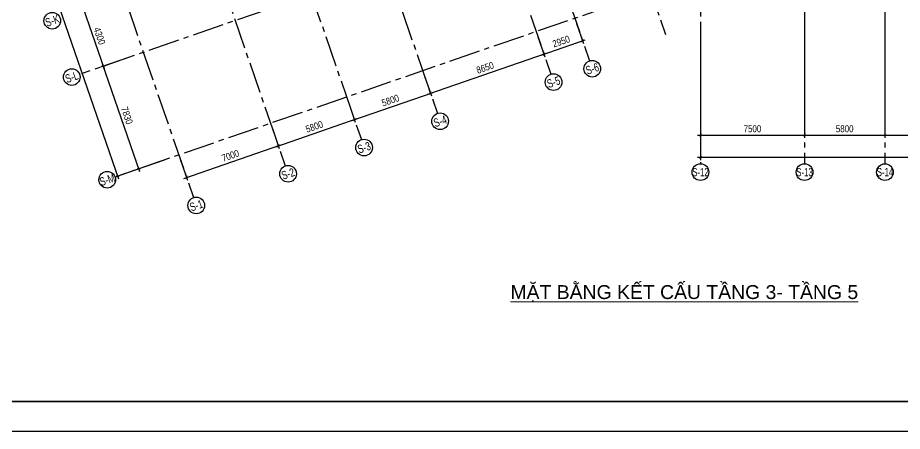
# Model space of a CAD drawing. Header units: millimetres. Extents: x -340714 to 2967022, y -655653 to 62.
# Drawn here: x 1304368 to 1368139, y -366824 to -337006 of the extents above; entities that cross this region are included whole.
import ezdxf
from ezdxf.enums import TextEntityAlignment as Align

# ---------------------------------------------------------------- set-up
doc = ezdxf.new("R2010")
doc.units = ezdxf.units.MM
doc.header["$LTSCALE"] = 100
doc.header["$PDMODE"] = 32
doc.header["$PDSIZE"] = 2.5
doc.linetypes.add('CENTER2', pattern=[1.125, 0.75, -0.125, 0.125, -0.125])
for name, color, linetype in [('ccu11-Dim', 8, 'Continuous'), ('ccu12-Truc', 13, 'CENTER2'), ('KT-Dim', 8, 'Continuous'), ('Xref_ST_MBDV Cot vach 30.7.2022|Xref_ST_MBDV Cot vach 30.7.2022|Xref_ST_MBDV Cot vach 30.7.2022|Xref_ST_MBDV Cot vach 30.7.2022|A-GRID-SYM', 50, 'Continuous')]:
    doc.layers.add(name, color=color, linetype=linetype)
doc.layers.add('KT-Net thay', color=7, linetype='Continuous', lineweight=15)
doc.layers.add('Xref_ST_MBDV Cot vach 30.7.2022|Xref_ST_MBDV Cot vach 30.7.2022|Xref_ST_MBDV Cot vach 30.7.2022|Xref_ST_MBDV Cot vach 30.7.2022|ccu12-Tencaukien', color=9, linetype='Continuous', lineweight=15)
doc.styles.add('Arial', font='arial.ttf', dxfattribs={"width": 0.7})
doc.styles.add('Arial Narrow', font='ARIALN.TTF')
doc.styles.add('HBA-Text', font='GOTHIC.TTF')
doc.dimstyles.new('ccu12-200', dxfattribs={"dimscale": 200, "dimtxt": 2.5, "dimasz": 1, "dimexe": 1, "dimexo": 2, "dimgap": 1, "dimtad": 1, "dimdec": 0, "dimrnd": 5, "dimdsep": 46, "dimtxsty": 'Arial Narrow', "dimblk": 'ARCHTICK', "dimcen": -1, "dimdle": 1, "dimclrd": 256, "dimclre": 256, "dimclrt": 3, "dimadec": 0, "dimazin": 2, "dimtfac": 0.1, "dimtdec": 0, "dimtmove": 0, "dimatfit": 1, "dimldrblk": 'ARCHTICK', "dimfxl": 1, "dimtvp": 0.833333, "dimtolj": 1, "dimtzin": 12, "dimarcsym": 0})

# ---------------------------------------------------------------- blocks, each defined once
blk = doc.blocks.new('Khung ten_A1', base_point=(-3406704, 253379))
at = {"layer": 'Defpoints', "color": 1}
blk.add_lwpolyline([(84100, 0), (84100, 59471), (0, 59471), (0, 0)], close=True, dxfattribs=at)
at = {"layer": 'KT-Net thay', "const_width": 60}
blk.add_lwpolyline([(2700, 1071), (83100, 1071), (83100, 58471), (2700, 58471)], close=True, dxfattribs=at)
blk = doc.blocks.new('GRID-SYM-flat-73')
at = {"layer": 'Xref_ST_MBDV Cot vach 30.7.2022|Xref_ST_MBDV Cot vach 30.7.2022|Xref_ST_MBDV Cot vach 30.7.2022|Xref_ST_MBDV Cot vach 30.7.2022|A-GRID-SYM'}
blk.add_circle((0, 0, 0), 900, dxfattribs=at)
at = {"layer": 'Xref_ST_MBDV Cot vach 30.7.2022|Xref_ST_MBDV Cot vach 30.7.2022|Xref_ST_MBDV Cot vach 30.7.2022|Xref_ST_MBDV Cot vach 30.7.2022|A-GRID-SYM', "style": 'HBA-Text'}
blk.add_attdef('GRID', text='', height=900, rotation=359.63025, dxfattribs=at).set_placement((0, 0, 0), align=Align.MIDDLE_CENTER)
blk = doc.blocks.new('GRID-SYM-flat-90')
at = {"layer": 'Xref_ST_MBDV Cot vach 30.7.2022|Xref_ST_MBDV Cot vach 30.7.2022|Xref_ST_MBDV Cot vach 30.7.2022|Xref_ST_MBDV Cot vach 30.7.2022|A-GRID-SYM'}
blk.add_circle((0, 0, 0), 900, dxfattribs=at)
at = {"layer": 'Xref_ST_MBDV Cot vach 30.7.2022|Xref_ST_MBDV Cot vach 30.7.2022|Xref_ST_MBDV Cot vach 30.7.2022|Xref_ST_MBDV Cot vach 30.7.2022|A-GRID-SYM', "style": 'HBA-Text'}
blk.add_attdef('GRID', text='', height=900, rotation=19.04714, dxfattribs=at).set_placement((0, 0, 0), align=Align.MIDDLE_CENTER)
blk = doc.blocks.new('GRID-SYM-flat-104')
at = {"layer": 'Xref_ST_MBDV Cot vach 30.7.2022|Xref_ST_MBDV Cot vach 30.7.2022|Xref_ST_MBDV Cot vach 30.7.2022|Xref_ST_MBDV Cot vach 30.7.2022|A-GRID-SYM'}
blk.add_circle((0, 0, 0), 900, dxfattribs=at)
at = {"layer": 'Xref_ST_MBDV Cot vach 30.7.2022|Xref_ST_MBDV Cot vach 30.7.2022|Xref_ST_MBDV Cot vach 30.7.2022|Xref_ST_MBDV Cot vach 30.7.2022|A-GRID-SYM', "style": 'HBA-Text'}
blk.add_attdef('GRID', text='', height=900, rotation=19.04714, dxfattribs=at).set_placement((0, 0, 0), align=Align.MIDDLE_CENTER)
blk = doc.blocks.new('_ARCHTICK')
at = {"color": 0, "linetype": 'ByBlock', "const_width": 0.15}
blk.add_lwpolyline([(-0.5, -0.5), (0.5, 0.5)], dxfattribs=at)
blk = doc.blocks.new('*D1055')
at = {"layer": 'Defpoints', "color": 0, "transparency": 16777216}
for p in [(362499, -94047), (409199, -94047), (409199, -103941)]:
    blk.add_point(p, dxfattribs=at)
at = {"layer": 'KT-Dim', "lineweight": -2, "transparency": 16777216}
for p, q in [((362499, -94447), (362499, -104141)), ((409199, -94447), (409199, -104141)), ((362299, -103941), (409399, -103941))]:
    blk.add_line(p, q, dxfattribs=at)
at = {"layer": 'KT-Dim', "lineweight": -2, "transparency": 16777216, "xscale": 200, "yscale": 200, "zscale": 200, "rotation": 180}
blk.add_blockref('_ARCHTICK', (362499, -103941), dxfattribs=at)
at = {"layer": 'KT-Dim', "lineweight": -2, "transparency": 16777216, "xscale": 200, "yscale": 200, "zscale": 200}
blk.add_blockref('_ARCHTICK', (409199, -103941), dxfattribs=at)
at = {"layer": 'KT-Dim', "color": 3, "transparency": 16777216, "insert": (385849, -103485), "char_height": 500, "attachment_point": 5, "style": 'Arial Narrow'}
blk.add_mtext('\\A1;46700', dxfattribs=at)
blk = doc.blocks.new('*D1058')
at = {"layer": 'Defpoints', "color": 0, "transparency": 16777216}
for p in [(362499, -94047), (369999, -94047, 0), (369999, -102341)]:
    blk.add_point(p, dxfattribs=at)
at = {"layer": 'KT-Dim', "lineweight": -2, "transparency": 16777216}
for p, q in [((362499, -94447), (362499, -102541)), ((369999, -94447), (369999, -102541)), ((362299, -102341), (370199, -102341))]:
    blk.add_line(p, q, dxfattribs=at)
at = {"layer": 'KT-Dim', "lineweight": -2, "transparency": 16777216, "xscale": 200, "yscale": 200, "zscale": 200, "rotation": 180}
blk.add_blockref('_ARCHTICK', (362499, -102341), dxfattribs=at)
at = {"layer": 'KT-Dim', "lineweight": -2, "transparency": 16777216, "xscale": 200, "yscale": 200, "zscale": 200}
blk.add_blockref('_ARCHTICK', (369999, -102341), dxfattribs=at)
at = {"layer": 'KT-Dim', "color": 3, "transparency": 16777216, "insert": (366249, -101885), "char_height": 500, "attachment_point": 5, "style": 'Arial Narrow'}
blk.add_mtext('\\A1;7500', dxfattribs=at)
blk = doc.blocks.new('*D1013')
at = {"layer": 'Defpoints', "color": 0, "transparency": 16777216}
for p in [(306861, -58345, 0), (323836, -104143), (320491, -105298)]:
    blk.add_point(p, dxfattribs=at)
at = {"layer": 'KT-Dim', "lineweight": -2, "transparency": 16777216}
for p, q in [((306483, -58476), (304366, -59206)), ((304490, -58952), (320556, -105487)), ((323458, -104273), (320302, -105363))]:
    blk.add_line(p, q, dxfattribs=at)
at = {"layer": 'KT-Dim', "lineweight": -2, "transparency": 16777216, "xscale": 200, "yscale": 200, "zscale": 200}
for p, rotation in [((304555, -59141), 109.0471379637702), ((320491, -105298), 289.0471379637702)]:
    blk.add_blockref('_ARCHTICK', p, dxfattribs=dict(at, rotation=rotation))
at = {"layer": 'KT-Dim', "color": 3, "transparency": 16777216, "insert": (312954, -82071), "char_height": 500, "attachment_point": 5, "rotation": 289.04714, "style": 'Arial Narrow'}
blk.add_mtext('\\A1;48830', dxfattribs=at)
blk = doc.blocks.new('*D1017')
at = {"layer": 'Defpoints', "color": 0, "transparency": 16777216}
for p in [(320256, -92546, 0), (321659, -96611, 0), (319448, -97374)]:
    blk.add_point(p, dxfattribs=at)
at = {"layer": 'KT-Dim', "lineweight": -2, "transparency": 16777216}
for p, q in [((319877, -92677), (317856, -93375)), ((317979, -93121), (319513, -97563)), ((321281, -96742), (319259, -97440))]:
    blk.add_line(p, q, dxfattribs=at)
at = {"layer": 'KT-Dim', "lineweight": -2, "transparency": 16777216, "xscale": 200, "yscale": 200, "zscale": 200}
for p, rotation in [((318045, -93310), 109.0471379637702), ((319448, -97374), 289.0471379637702)]:
    blk.add_blockref('_ARCHTICK', p, dxfattribs=dict(at, rotation=rotation))
at = {"layer": 'KT-Dim', "color": 3, "transparency": 16777216, "insert": (319177, -95193), "char_height": 500, "attachment_point": 5, "rotation": 289.04714, "style": 'Arial Narrow'}
blk.add_mtext('\\A1;4300', dxfattribs=at)
blk = doc.blocks.new('*D1018')
at = {"layer": 'Defpoints', "color": 0, "transparency": 16777216}
for p in [(321659, -96611, 0), (324214, -104012, 0), (322003, -104776)]:
    blk.add_point(p, dxfattribs=at)
at = {"layer": 'KT-Dim', "lineweight": -2, "transparency": 16777216}
for p, q in [((321281, -96742), (319259, -97440)), ((319383, -97185), (322069, -104965)), ((323836, -104143), (321814, -104841))]:
    blk.add_line(p, q, dxfattribs=at)
at = {"layer": 'KT-Dim', "lineweight": -2, "transparency": 16777216, "xscale": 200, "yscale": 200, "zscale": 200}
for p, rotation in [((319448, -97374), 109.0471379637702), ((322003, -104776), 289.0471379637702)]:
    blk.add_blockref('_ARCHTICK', p, dxfattribs=dict(at, rotation=rotation))
at = {"layer": 'KT-Dim', "color": 3, "transparency": 16777216, "insert": (321156, -100926), "char_height": 500, "attachment_point": 5, "rotation": 289.04714, "style": 'Arial Narrow'}
blk.add_mtext('\\A1;7830', dxfattribs=at)
blk = doc.blocks.new('*D1037')
at = {"layer": 'Defpoints', "color": 0, "transparency": 16777216}
for p in [(369999, -94047, 0), (375799, -94047), (375799, -102341)]:
    blk.add_point(p, dxfattribs=at)
at = {"layer": 'KT-Dim', "lineweight": -2, "transparency": 16777216}
for p, q in [((369999, -94447), (369999, -102541)), ((375799, -94447), (375799, -102541)), ((369799, -102341), (375999, -102341))]:
    blk.add_line(p, q, dxfattribs=at)
at = {"layer": 'KT-Dim', "lineweight": -2, "transparency": 16777216, "xscale": 200, "yscale": 200, "zscale": 200, "rotation": 180}
blk.add_blockref('_ARCHTICK', (369999, -102341), dxfattribs=at)
at = {"layer": 'KT-Dim', "lineweight": -2, "transparency": 16777216, "xscale": 200, "yscale": 200, "zscale": 200}
blk.add_blockref('_ARCHTICK', (375799, -102341), dxfattribs=at)
at = {"layer": 'KT-Dim', "color": 3, "transparency": 16777216, "insert": (372899, -101885), "char_height": 500, "attachment_point": 5, "style": 'Arial Narrow'}
blk.add_mtext('\\A1;5800', dxfattribs=at)
blk = doc.blocks.new('*D1038')
at = {"layer": 'Defpoints', "color": 0, "transparency": 16777216}
for p in [(375799, -94047), (381599, -94047), (381599, -102341)]:
    blk.add_point(p, dxfattribs=at)
at = {"layer": 'KT-Dim', "lineweight": -2, "transparency": 16777216}
for p, q in [((375799, -94447), (375799, -102541)), ((381599, -94447), (381599, -102541)), ((375599, -102341), (381799, -102341))]:
    blk.add_line(p, q, dxfattribs=at)
at = {"layer": 'KT-Dim', "lineweight": -2, "transparency": 16777216, "xscale": 200, "yscale": 200, "zscale": 200, "rotation": 180}
blk.add_blockref('_ARCHTICK', (375799, -102341), dxfattribs=at)
at = {"layer": 'KT-Dim', "lineweight": -2, "transparency": 16777216, "xscale": 200, "yscale": 200, "zscale": 200}
blk.add_blockref('_ARCHTICK', (381599, -102341), dxfattribs=at)
at = {"layer": 'KT-Dim', "color": 3, "transparency": 16777216, "insert": (378699, -101885), "char_height": 500, "attachment_point": 5, "style": 'Arial Narrow'}
blk.add_mtext('\\A1;5800', dxfattribs=at)
blk = doc.blocks.new('GRID-SYM-flat-103')
at = {"layer": 'Xref_ST_MBDV Cot vach 30.7.2022|Xref_ST_MBDV Cot vach 30.7.2022|Xref_ST_MBDV Cot vach 30.7.2022|Xref_ST_MBDV Cot vach 30.7.2022|A-GRID-SYM'}
blk.add_circle((0, 0, 0), 900, dxfattribs=at)
at = {"layer": 'Xref_ST_MBDV Cot vach 30.7.2022|Xref_ST_MBDV Cot vach 30.7.2022|Xref_ST_MBDV Cot vach 30.7.2022|Xref_ST_MBDV Cot vach 30.7.2022|A-GRID-SYM', "style": 'HBA-Text'}
blk.add_attdef('GRID', text='', height=900, rotation=19.04714, dxfattribs=at).set_placement((0, 0, 0), align=Align.MIDDLE_CENTER)
blk = doc.blocks.new('*D1043')
at = {"layer": 'Defpoints', "color": 0, "transparency": 16777216}
for p in [(331515, -101492), (332074, -103111), (324898, -103776)]:
    blk.add_point(p, dxfattribs=at)
at = {"layer": 'KT-Dim', "lineweight": -2, "transparency": 16777216}
for p, q in [((331645, -101870), (332139, -103300)), ((325268, -105460), (332263, -103045)), ((325029, -104154), (325522, -105584))]:
    blk.add_line(p, q, dxfattribs=at)
at = {"layer": 'KT-Dim', "lineweight": -2, "transparency": 16777216, "xscale": 200, "yscale": 200, "zscale": 200}
for p, rotation in [((332074, -103111), 19.04713796363416), ((325457, -105395), 199.0471379636342)]:
    blk.add_blockref('_ARCHTICK', p, dxfattribs=dict(at, rotation=rotation))
at = {"layer": 'KT-Dim', "color": 3, "transparency": 16777216, "insert": (328617, -103823), "char_height": 500, "attachment_point": 5, "rotation": 19.04714, "style": 'Arial Narrow'}
blk.add_mtext('\\A1;7000', dxfattribs=at)
blk = doc.blocks.new('*D1044')
at = {"layer": 'Defpoints', "color": 0, "transparency": 16777216}
for p in [(336997, -99599), (337556, -101218), (331515, -101492)]:
    blk.add_point(p, dxfattribs=at)
at = {"layer": 'KT-Dim', "lineweight": -2, "transparency": 16777216}
for p, q in [((337128, -99977), (337621, -101407)), ((331885, -103176), (337745, -101153)), ((331645, -101870), (332139, -103300))]:
    blk.add_line(p, q, dxfattribs=at)
at = {"layer": 'KT-Dim', "lineweight": -2, "transparency": 16777216, "xscale": 200, "yscale": 200, "zscale": 200}
for p, rotation in [((337556, -101218), 19.04713796363416), ((332074, -103111), 199.0471379636342)]:
    blk.add_blockref('_ARCHTICK', p, dxfattribs=dict(at, rotation=rotation))
at = {"layer": 'KT-Dim', "color": 3, "transparency": 16777216, "insert": (334666, -101734), "char_height": 500, "attachment_point": 5, "rotation": 19.04714, "style": 'Arial Narrow'}
blk.add_mtext('\\A1;5800', dxfattribs=at)
blk = doc.blocks.new('*D1045')
at = {"layer": 'Defpoints', "color": 0, "transparency": 16777216}
for p in [(342480, -97706), (343039, -99325), (336997, -99599)]:
    blk.add_point(p, dxfattribs=at)
at = {"layer": 'KT-Dim', "lineweight": -2, "transparency": 16777216}
for p, q in [((342610, -98084), (343104, -99514)), ((337367, -101283), (343228, -99260)), ((337128, -99977), (337621, -101407))]:
    blk.add_line(p, q, dxfattribs=at)
at = {"layer": 'KT-Dim', "lineweight": -2, "transparency": 16777216, "xscale": 200, "yscale": 200, "zscale": 200}
for p, rotation in [((343039, -99325), 19.04713796363416), ((337556, -101218), 199.0471379636342)]:
    blk.add_blockref('_ARCHTICK', p, dxfattribs=dict(at, rotation=rotation))
at = {"layer": 'KT-Dim', "color": 3, "transparency": 16777216, "insert": (340149, -99841), "char_height": 500, "attachment_point": 5, "rotation": 19.04714, "style": 'Arial Narrow'}
blk.add_mtext('\\A1;5800', dxfattribs=at)
blk = doc.blocks.new('*D1046')
at = {"layer": 'Defpoints', "color": 0, "transparency": 16777216}
for p in [(350656, -94883), (351215, -96502), (342480, -97706)]:
    blk.add_point(p, dxfattribs=at)
at = {"layer": 'KT-Dim', "lineweight": -2, "transparency": 16777216}
for p, q in [((350787, -95261), (351280, -96691)), ((342850, -99390), (351404, -96437)), ((342610, -98084), (343104, -99514))]:
    blk.add_line(p, q, dxfattribs=at)
at = {"layer": 'KT-Dim', "lineweight": -2, "transparency": 16777216, "xscale": 200, "yscale": 200, "zscale": 200}
for p, rotation in [((351215, -96502), 19.04713796363416), ((343039, -99325), 199.0471379636342)]:
    blk.add_blockref('_ARCHTICK', p, dxfattribs=dict(at, rotation=rotation))
at = {"layer": 'KT-Dim', "color": 3, "transparency": 16777216, "insert": (346978, -97483), "char_height": 500, "attachment_point": 5, "rotation": 19.04714, "style": 'Arial Narrow'}
blk.add_mtext('\\A1;8650', dxfattribs=at)
blk = doc.blocks.new('*D1047')
at = {"layer": 'Defpoints', "color": 0, "transparency": 16777216}
for p in [(353445, -93921), (350656, -94883), (354004, -95539)]:
    blk.add_point(p, dxfattribs=at)
at = {"layer": 'KT-Dim', "lineweight": -2, "transparency": 16777216}
for p, q in [((353575, -94299), (354069, -95729)), ((350787, -95261), (351280, -96691)), ((351026, -96567), (354193, -95474))]:
    blk.add_line(p, q, dxfattribs=at)
at = {"layer": 'KT-Dim', "lineweight": -2, "transparency": 16777216, "xscale": 200, "yscale": 200, "zscale": 200}
for p, rotation in [((354004, -95539), 19.04713796363416), ((351215, -96502), 199.0471379636342)]:
    blk.add_blockref('_ARCHTICK', p, dxfattribs=dict(at, rotation=rotation))
at = {"layer": 'KT-Dim', "color": 3, "transparency": 16777216, "insert": (352461, -95590), "char_height": 500, "attachment_point": 5, "rotation": 19.04714, "style": 'Arial Narrow'}
blk.add_mtext('\\A1;2950', dxfattribs=at)
blk = doc.blocks.new('Grid-ST-flat-3')
at = {"layer": 'ccu12-Truc', "ltscale": 30}
for p, q in [((340897.6, -39806), (359986.9, -95097.6)), ((335415.2, -41698.9), (354504.5, -96990.4)), ((332626.7, -42661.6), (351716, -97953.1)), ((324450.3, -45484.5), (343539.5, -100776)), ((318967.8, -47377.3), (338057.1, -102668.8)), ((313485.4, -49270.1), (332574.6, -104561.6)), ((306868.6, -51554.5), (325957.9, -106846)), ((369999.4, -69862.9), (369999.4, -104409.6)), ((375799.4, -69862.9), (375799.4, -104409.6)), ((369534.4, -80082.1), (317935.6, -97896.5)), ((362499.4, -90794.4), (320490.9, -105297.8)), ((362499.4, -90794.4), (362499.4, -104409.6))]:
    blk.add_line(p, q, dxfattribs=at)
at = {"layer": 'KT-Dim'}
ref = blk.add_blockref('GRID-SYM-flat-90', (315776.1, -94093, 0), dxfattribs=dict(at, xscale=0.6666666666666666, yscale=0.6666666666666666, zscale=0.6666666666666666))
ref.add_attrib('GRID', 'S-K', dxfattribs={"layer": 'Xref_ST_MBDV Cot vach 30.7.2022|Xref_ST_MBDV Cot vach 30.7.2022|Xref_ST_MBDV Cot vach 30.7.2022|Xref_ST_MBDV Cot vach 30.7.2022|A-GRID-SYM', "height": 600, "rotation": 19, "style": 'HBA-Text', "width": 0.75}).set_placement((315776.1, -94093, 0), align=Align.MIDDLE_CENTER)
ref = blk.add_blockref('GRID-SYM-flat-104', (317179.4, -98157.6, 0), dxfattribs=dict(at, xscale=0.6666666666666666, yscale=0.6666666666666666, zscale=0.6666666666666666))
ref.add_attrib('GRID', 'S-L', dxfattribs={"layer": 'Xref_ST_MBDV Cot vach 30.7.2022|Xref_ST_MBDV Cot vach 30.7.2022|Xref_ST_MBDV Cot vach 30.7.2022|Xref_ST_MBDV Cot vach 30.7.2022|A-GRID-SYM', "height": 600, "rotation": 19, "style": 'HBA-Text', "width": 0.75}).set_placement((317179.4, -98157.6, 0), align=Align.MIDDLE_CENTER)
ref = blk.add_blockref('GRID-SYM-flat-103', (354700.3, -97557.5, 0), dxfattribs=dict(at, xscale=0.6666666666666666, yscale=0.6666666666666666, zscale=0.6666666666666666))
ref.add_attrib('GRID', 'S-6', dxfattribs={"layer": 'Xref_ST_MBDV Cot vach 30.7.2022|Xref_ST_MBDV Cot vach 30.7.2022|Xref_ST_MBDV Cot vach 30.7.2022|Xref_ST_MBDV Cot vach 30.7.2022|A-GRID-SYM', "height": 600, "rotation": 19, "style": 'HBA-Text', "width": 0.75}).set_placement((354700.3, -97557.5, 0), align=Align.MIDDLE_CENTER)
ref = blk.add_blockref('GRID-SYM-flat-103', (351911.8, -98520.2, 0), dxfattribs=dict(at, xscale=0.6666666666666666, yscale=0.6666666666666666, zscale=0.6666666666666666))
ref.add_attrib('GRID', 'S-5', dxfattribs={"layer": 'Xref_ST_MBDV Cot vach 30.7.2022|Xref_ST_MBDV Cot vach 30.7.2022|Xref_ST_MBDV Cot vach 30.7.2022|Xref_ST_MBDV Cot vach 30.7.2022|A-GRID-SYM', "height": 600, "rotation": 19, "style": 'HBA-Text', "width": 0.75}).set_placement((351911.8, -98520.2, 0), align=Align.MIDDLE_CENTER)
ref = blk.add_blockref('GRID-SYM-flat-103', (343735.3, -101343.1, 0), dxfattribs=dict(at, xscale=0.6666666666666666, yscale=0.6666666666666666, zscale=0.6666666666666666))
ref.add_attrib('GRID', 'S-4', dxfattribs={"layer": 'Xref_ST_MBDV Cot vach 30.7.2022|Xref_ST_MBDV Cot vach 30.7.2022|Xref_ST_MBDV Cot vach 30.7.2022|Xref_ST_MBDV Cot vach 30.7.2022|A-GRID-SYM', "height": 600, "rotation": 19, "style": 'HBA-Text', "width": 0.75}).set_placement((343735.3, -101343.1, 0), align=Align.MIDDLE_CENTER)
ref = blk.add_blockref('GRID-SYM-flat-103', (338252.9, -103235.9, 0), dxfattribs=dict(at, xscale=0.6666666666666666, yscale=0.6666666666666666, zscale=0.6666666666666666))
ref.add_attrib('GRID', 'S-3', dxfattribs={"layer": 'Xref_ST_MBDV Cot vach 30.7.2022|Xref_ST_MBDV Cot vach 30.7.2022|Xref_ST_MBDV Cot vach 30.7.2022|Xref_ST_MBDV Cot vach 30.7.2022|A-GRID-SYM', "height": 600, "rotation": 19, "style": 'HBA-Text', "width": 0.75}).set_placement((338252.9, -103235.9, 0), align=Align.MIDDLE_CENTER)
ref = blk.add_blockref('GRID-SYM-flat-103', (332770.4, -105128.7, 0), dxfattribs=dict(at, xscale=0.6666666666666666, yscale=0.6666666666666666, zscale=0.6666666666666666))
ref.add_attrib('GRID', 'S-2', dxfattribs={"layer": 'Xref_ST_MBDV Cot vach 30.7.2022|Xref_ST_MBDV Cot vach 30.7.2022|Xref_ST_MBDV Cot vach 30.7.2022|Xref_ST_MBDV Cot vach 30.7.2022|A-GRID-SYM', "height": 600, "rotation": 19.047138, "style": 'HBA-Text', "width": 0.75}).set_placement((332770.4, -105128.7, 0), align=Align.MIDDLE_CENTER)
ref = blk.add_blockref('GRID-SYM-flat-73', (362502.8, -105009.6, 0), dxfattribs=dict(at, xscale=0.6666666666666665, yscale=0.6666666666666665, zscale=0.6666666666666665, rotation=0.325197994598278))
ref.add_attrib('GRID', 'S-12', dxfattribs={"layer": 'Xref_ST_MBDV Cot vach 30.7.2022|Xref_ST_MBDV Cot vach 30.7.2022|Xref_ST_MBDV Cot vach 30.7.2022|Xref_ST_MBDV Cot vach 30.7.2022|A-GRID-SYM', "height": 600, "style": 'HBA-Text', "width": 0.7}).set_placement((362502.8, -105009.6, 0), align=Align.MIDDLE_CENTER)
ref = blk.add_blockref('GRID-SYM-flat-73', (370004.2, -105009.6), dxfattribs=dict(at, xscale=0.6666666666666665, yscale=0.6666666666666665, zscale=0.6666666666666665, rotation=0.325197994598278))
ref.add_attrib('GRID', 'S-13', dxfattribs={"layer": 'Xref_ST_MBDV Cot vach 30.7.2022|Xref_ST_MBDV Cot vach 30.7.2022|Xref_ST_MBDV Cot vach 30.7.2022|Xref_ST_MBDV Cot vach 30.7.2022|A-GRID-SYM', "height": 600, "style": 'HBA-Text', "width": 0.7}).set_placement((370004.2, -105009.6, 0), align=Align.MIDDLE_CENTER)
ref = blk.add_blockref('GRID-SYM-flat-73', (375804.2, -105009.6), dxfattribs=dict(at, xscale=0.6666666666666665, yscale=0.6666666666666665, zscale=0.6666666666666665, rotation=0.325197994598278))
ref.add_attrib('GRID', 'S-14', dxfattribs={"layer": 'Xref_ST_MBDV Cot vach 30.7.2022|Xref_ST_MBDV Cot vach 30.7.2022|Xref_ST_MBDV Cot vach 30.7.2022|Xref_ST_MBDV Cot vach 30.7.2022|A-GRID-SYM', "height": 600, "style": 'HBA-Text', "width": 0.7}).set_placement((375804.2, -105009.6, 0), align=Align.MIDDLE_CENTER)
ref = blk.add_blockref('GRID-SYM-flat-104', (319734.7, -105558.9, 0), dxfattribs=dict(at, xscale=0.6666666666666666, yscale=0.6666666666666666, zscale=0.6666666666666666))
ref.add_attrib('GRID', 'S-M', dxfattribs={"layer": 'Xref_ST_MBDV Cot vach 30.7.2022|Xref_ST_MBDV Cot vach 30.7.2022|Xref_ST_MBDV Cot vach 30.7.2022|Xref_ST_MBDV Cot vach 30.7.2022|A-GRID-SYM', "height": 600, "rotation": 19, "style": 'HBA-Text', "width": 0.75}).set_placement((319734.7, -105558.9, 0), align=Align.MIDDLE_CENTER)
ref = blk.add_blockref('GRID-SYM-flat-103', (326153.7, -107413.2, 0), dxfattribs=dict(at, xscale=0.6666666666666666, yscale=0.6666666666666666, zscale=0.6666666666666666))
ref.add_attrib('GRID', 'S-1', dxfattribs={"layer": 'Xref_ST_MBDV Cot vach 30.7.2022|Xref_ST_MBDV Cot vach 30.7.2022|Xref_ST_MBDV Cot vach 30.7.2022|Xref_ST_MBDV Cot vach 30.7.2022|A-GRID-SYM', "height": 600, "rotation": 19, "style": 'HBA-Text', "width": 0.75}).set_placement((326153.7, -107413.2, 0), align=Align.MIDDLE_CENTER)
for base, p1, p2, angle, picture, middle in [((320490.9, -105297.8, 0), (306860.8, -58345.3), (323836, -104142.9, 0), 109.047138, '*D1013', (312953.5, -82070.9, 0)), ((319448, -97374.3, 0), (320255.6, -92546.5), (321658.8, -96611), 109.047138, '*D1017', (319176.8, -95193.5, 0)), ((354003.5, -95539.5), (350656.1, -94883.3), (353444.6, -93920.6), 19.047138, '*D1047', (352460.7, -95590.5)), ((351215, -96502.2), (342479.7, -97706.2), (350656.1, -94883.3), 19.047138, '*D1046', (346978.3, -97483.3)), ((322003.3, -104775.6, 0), (321658.8, -96611), (324214.1, -104012.4), 109.047138, '*D1018', (321156, -100926.4, 0)), ((343038.6, -99325.1), (336997.3, -99599), (342479.7, -97706.2), 19.047138, '*D1045', (340148.8, -99841.1)), ((337556.2, -101217.9), (331514.8, -101491.8), (336997.3, -99599), 19.047138, '*D1044', (334666.4, -101733.9)), ((332073.7, -103110.7), (324898.1, -103776.2), (331514.8, -101491.8), 19.047138, '*D1043', (328616.8, -103822.6))]:
    dim = blk.add_linear_dim(base=base, p1=p1, p2=p2, angle=angle, dimstyle='ccu12-200', dxfattribs=at)
    dim.commit()
    dim.dimension.update_dxf_attribs({"geometry": picture, "text_midpoint": middle})
for base, p1, p2, picture, middle in [((409199.4, -103940.5), (362499.4, -94047.1), (409199.4, -94047.1), '*D1055', (385849.4, -103485.2)), ((369999.4, -102340.5), (362499.4, -94047.1), (369999.4, -94047.1, 0), '*D1058', (366249.4, -101885.2)), ((375799.4, -102340.5), (369999.4, -94047.1, 0), (375799.4, -94047.1), '*D1037', (372899.4, -101885.2)), ((381599.4, -102340.5), (375799.4, -94047.1), (381599.4, -94047.1), '*D1038', (378699.4, -101885.2))]:
    dim = blk.add_linear_dim(base=base, p1=p1, p2=p2, dimstyle='ccu12-200', dxfattribs=at)
    dim.commit()
    dim.dimension.update_dxf_attribs({"geometry": picture, "text_midpoint": middle})

msp = doc.modelspace()

# ---------------------------------------------------------------- block references
msp.add_blockref('Grid-ST-flat-3', (991086.6, -243129.8))
at = {"layer": 'ccu11-Dim', "xscale": 2.000000000621877, "yscale": 2.000000000621877, "zscale": 2.000000000621877}
msp.add_blockref('Khung ten_A1', (-5540931.8, 139934.6), dxfattribs=at)

# ---------------------------------------------------------------- texts
at = {"layer": 'Xref_ST_MBDV Cot vach 30.7.2022|Xref_ST_MBDV Cot vach 30.7.2022|Xref_ST_MBDV Cot vach 30.7.2022|Xref_ST_MBDV Cot vach 30.7.2022|ccu12-Tencaukien', "color": 31, "style": 'Arial'}
msp.add_text('%%UMẶT BẰNG KẾT CẤU TẦNG 3- TẦNG 5', height=1000, dxfattribs=at).set_placement((1352423.9, -357287.4), align=Align.CENTER)

doc.saveas('drawing.dxf')
